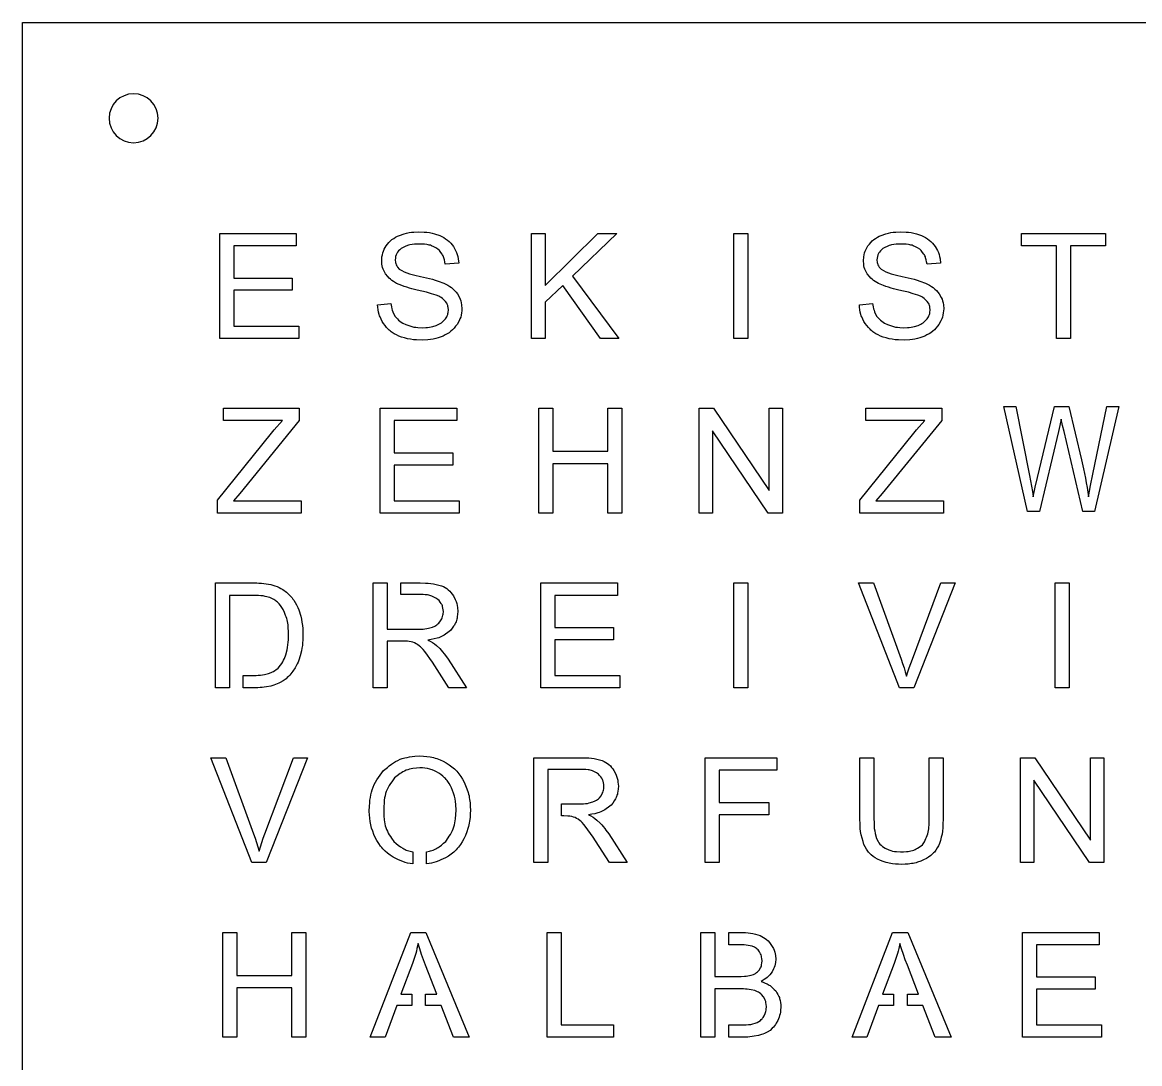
# Model space of a CAD drawing. Header units: millimetres. Extents: x 1 to 211, y -211 to -1.
# Drawn here: x 0.6 to 113.3, y -105.7 to -0.7 of the extents above; entities that cross this region are included whole.
import ezdxf

# ---------------------------------------------------------------- set-up
doc = ezdxf.new("R2010")
doc.units = ezdxf.units.MM
doc.layers.get('0').update_dxf_attribs({"linetype": 'CONTINUOUS'})

msp = doc.modelspace()

# ---------------------------------------------------------------- linework, layer by layer
for points in [[(0.56, -0.72), (210.55, -0.72), (210.55, -210.71), (0.56, -210.71)], [(28.44, -31.34), (28.44, -32.59), (20.47, -32.59), (20.47, -22.01), (28.19, -22.01), (28.19, -23.26), (21.88, -23.26), (21.88, -26.5), (27.79, -26.5), (27.79, -27.74), (21.88, -27.74), (21.88, -31.34)], [(38.53, -32.35), (38.3, -32.23), (38.08, -32.11), (37.86, -31.98), (37.76, -31.91), (37.66, -31.83), (37.57, -31.75), (37.48, -31.67), (37.31, -31.48), (37.15, -31.29), (36.99, -31.09), (36.87, -30.87), (36.75, -30.64), (36.64, -30.41), (36.6, -30.3), (36.56, -30.18), (36.5, -29.94), (36.46, -29.69), (36.42, -29.44), (36.4, -29.19), (37.74, -29.07), (37.79, -29.42), (37.83, -29.59), (37.88, -29.75), (37.94, -29.91), (38.01, -30.07), (38.18, -30.38), (38.4, -30.63), (38.52, -30.75), (38.65, -30.86), (38.79, -30.96), (38.94, -31.04), (39.25, -31.2), (39.65, -31.33), (39.85, -31.39), (40.05, -31.44), (40.26, -31.47), (40.47, -31.49), (40.89, -31.51), (41.26, -31.5), (41.44, -31.48), (41.62, -31.46), (41.79, -31.42), (41.97, -31.38), (42.32, -31.27), (42.58, -31.15), (42.71, -31.09), (42.83, -31.01), (42.94, -30.93), (43.04, -30.83), (43.24, -30.62), (43.37, -30.41), (43.42, -30.3), (43.47, -30.19), (43.5, -30.08), (43.52, -29.96), (43.54, -29.72), (43.52, -29.48), (43.5, -29.37), (43.47, -29.26), (43.43, -29.15), (43.38, -29.05), (43.25, -28.85), (43.04, -28.65), (42.93, -28.55), (42.81, -28.47), (42.69, -28.4), (42.56, -28.34), (42.29, -28.22), (41.82, -28.08), (41.34, -27.94), (40.87, -27.82), (40.39, -27.71), (39.86, -27.58), (39.6, -27.51), (39.34, -27.43), (39.08, -27.35), (38.83, -27.25), (38.32, -27.05), (37.99, -26.85), (37.84, -26.75), (37.69, -26.63), (37.55, -26.5), (37.42, -26.36), (37.18, -26.06), (37.02, -25.75), (36.96, -25.59), (36.9, -25.43), (36.86, -25.27), (36.84, -25.1), (36.81, -24.75), (36.84, -24.35), (36.88, -24.16), (36.92, -23.97), (36.99, -23.78), (37.07, -23.6), (37.27, -23.25), (37.4, -23.08), (37.54, -22.92), (37.69, -22.76), (37.85, -22.62), (38.03, -22.5), (38.21, -22.39), (38.41, -22.29), (38.61, -22.2), (39.08, -22.04), (39.32, -21.97), (39.57, -21.92), (39.81, -21.88), (40.06, -21.86), (40.57, -21.83), (41.1, -21.86), (41.37, -21.88), (41.63, -21.92), (41.89, -21.98), (42.15, -22.05), (42.66, -22.21), (42.87, -22.31), (43.07, -22.42), (43.26, -22.54), (43.44, -22.67), (43.61, -22.81), (43.77, -22.98), (43.91, -23.15), (44.06, -23.33), (44.27, -23.72), (44.36, -23.92), (44.44, -24.12), (44.49, -24.34), (44.53, -24.55), (44.58, -24.99), (43.23, -25.09), (43.19, -24.88), (43.15, -24.66), (43.09, -24.46), (43.05, -24.36), (43.01, -24.26), (42.96, -24.17), (42.91, -24.08), (42.78, -23.91), (42.64, -23.74), (42.49, -23.58), (42.27, -23.46), (42.06, -23.34), (41.83, -23.24), (41.72, -23.2), (41.6, -23.17), (41.49, -23.14), (41.37, -23.12), (41.12, -23.09), (40.88, -23.08), (40.63, -23.07), (40.38, -23.07), (40.13, -23.08), (39.89, -23.11), (39.65, -23.15), (39.53, -23.18), (39.42, -23.22), (39.19, -23.31), (38.97, -23.42), (38.76, -23.53), (38.63, -23.65), (38.52, -23.77), (38.41, -23.89), (38.37, -23.96), (38.33, -24.02), (38.29, -24.1), (38.27, -24.17), (38.22, -24.33), (38.19, -24.49), (38.17, -24.65), (38.2, -24.92), (38.23, -25.05), (38.27, -25.17), (38.33, -25.28), (38.41, -25.39), (38.59, -25.59), (38.84, -25.73), (39.09, -25.86), (39.35, -25.97), (39.61, -26.07), (39.88, -26.15), (40.16, -26.22), (40.72, -26.34), (41.32, -26.48), (41.62, -26.55), (41.92, -26.63), (42.21, -26.72), (42.5, -26.81), (43.08, -27.02), (43.48, -27.23), (43.67, -27.34), (43.85, -27.46), (44.01, -27.61), (44.17, -27.76), (44.32, -27.93), (44.46, -28.1), (44.65, -28.45), (44.73, -28.63), (44.8, -28.81), (44.84, -29.01), (44.87, -29.2), (44.9, -29.6), (44.89, -29.81), (44.86, -30.02), (44.83, -30.23), (44.78, -30.43), (44.71, -30.63), (44.62, -30.82), (44.42, -31.19), (44.27, -31.37), (44.12, -31.55), (43.97, -31.72), (43.8, -31.87), (43.62, -32.01), (43.42, -32.13), (43.22, -32.24), (43.01, -32.35), (42.51, -32.53), (42.26, -32.61), (42.01, -32.67), (41.75, -32.71), (41.48, -32.74), (40.95, -32.77), (40.33, -32.74), (40.02, -32.72), (39.72, -32.68), (39.42, -32.62), (39.12, -32.54), (38.82, -32.45)], [(53.32, -28.92), (53.32, -32.59), (51.91, -32.59), (51.91, -22.01), (53.32, -22.01), (53.32, -27.26), (58.63, -22.01), (60.54, -22.01), (56.06, -26.3), (60.74, -32.59), (58.88, -32.59), (55.07, -27.24)], [(73.76, -22.01), (73.76, -32.59), (72.35, -32.59), (72.35, -22.01)], [(87.13, -32.35), (86.9, -32.23), (86.68, -32.11), (86.47, -31.98), (86.36, -31.91), (86.27, -31.83), (86.17, -31.75), (86.08, -31.67), (85.91, -31.48), (85.75, -31.29), (85.59, -31.09), (85.47, -30.87), (85.35, -30.64), (85.25, -30.41), (85.2, -30.3), (85.16, -30.18), (85.1, -29.94), (85.06, -29.69), (85.03, -29.44), (85.01, -29.19), (86.34, -29.07), (86.4, -29.42), (86.43, -29.59), (86.48, -29.75), (86.54, -29.91), (86.61, -30.07), (86.78, -30.38), (87.01, -30.63), (87.13, -30.75), (87.26, -30.86), (87.4, -30.96), (87.55, -31.04), (87.85, -31.2), (88.25, -31.33), (88.45, -31.39), (88.66, -31.44), (88.86, -31.47), (89.07, -31.49), (89.49, -31.51), (89.86, -31.5), (90.04, -31.48), (90.22, -31.46), (90.4, -31.42), (90.57, -31.38), (90.92, -31.27), (91.19, -31.15), (91.31, -31.09), (91.43, -31.01), (91.54, -30.93), (91.65, -30.83), (91.84, -30.62), (91.97, -30.41), (92.02, -30.3), (92.07, -30.19), (92.1, -30.08), (92.12, -29.96), (92.15, -29.72), (92.12, -29.48), (92.11, -29.37), (92.08, -29.26), (92.03, -29.15), (91.98, -29.05), (91.85, -28.85), (91.64, -28.65), (91.53, -28.55), (91.42, -28.47), (91.29, -28.4), (91.16, -28.34), (90.89, -28.22), (90.42, -28.08), (89.95, -27.94), (89.47, -27.82), (88.99, -27.71), (88.46, -27.58), (88.2, -27.51), (87.94, -27.43), (87.68, -27.35), (87.43, -27.25), (86.93, -27.05), (86.6, -26.85), (86.44, -26.75), (86.29, -26.63), (86.15, -26.5), (86.03, -26.36), (85.79, -26.06), (85.63, -25.75), (85.56, -25.59), (85.5, -25.43), (85.47, -25.27), (85.44, -25.1), (85.41, -24.75), (85.45, -24.35), (85.48, -24.16), (85.53, -23.97), (85.6, -23.78), (85.68, -23.6), (85.87, -23.25), (86.01, -23.08), (86.15, -22.92), (86.3, -22.76), (86.46, -22.62), (86.63, -22.5), (86.82, -22.39), (87.01, -22.29), (87.21, -22.2), (87.69, -22.04), (87.93, -21.97), (88.17, -21.92), (88.42, -21.88), (88.67, -21.86), (89.17, -21.83), (89.71, -21.86), (89.97, -21.88), (90.24, -21.92), (90.5, -21.98), (90.76, -22.05), (91.27, -22.21), (91.47, -22.31), (91.67, -22.42), (91.87, -22.54), (92.05, -22.67), (92.22, -22.81), (92.37, -22.98), (92.52, -23.15), (92.66, -23.33), (92.87, -23.72), (92.97, -23.92), (93.04, -24.12), (93.1, -24.34), (93.14, -24.55), (93.19, -24.99), (91.83, -25.09), (91.79, -24.88), (91.75, -24.66), (91.69, -24.46), (91.66, -24.36), (91.62, -24.26), (91.57, -24.17), (91.51, -24.08), (91.38, -23.91), (91.24, -23.74), (91.09, -23.58), (90.88, -23.46), (90.66, -23.34), (90.44, -23.24), (90.32, -23.2), (90.21, -23.17), (90.09, -23.14), (89.97, -23.12), (89.73, -23.09), (89.48, -23.08), (89.23, -23.07), (88.98, -23.07), (88.73, -23.08), (88.49, -23.11), (88.25, -23.15), (88.14, -23.18), (88.02, -23.22), (87.8, -23.31), (87.58, -23.42), (87.36, -23.53), (87.24, -23.65), (87.12, -23.77), (87.02, -23.89), (86.97, -23.96), (86.93, -24.02), (86.9, -24.1), (86.87, -24.17), (86.83, -24.33), (86.8, -24.49), (86.78, -24.65), (86.81, -24.92), (86.83, -25.05), (86.88, -25.17), (86.94, -25.28), (87.01, -25.39), (87.19, -25.59), (87.44, -25.73), (87.69, -25.86), (87.95, -25.97), (88.22, -26.07), (88.49, -26.15), (88.76, -26.22), (89.32, -26.34), (89.92, -26.48), (90.22, -26.55), (90.52, -26.63), (90.82, -26.72), (91.11, -26.81), (91.69, -27.02), (92.08, -27.23), (92.27, -27.34), (92.45, -27.46), (92.62, -27.61), (92.77, -27.76), (92.92, -27.93), (93.06, -28.1), (93.26, -28.45), (93.34, -28.63), (93.4, -28.81), (93.45, -29.01), (93.48, -29.2), (93.51, -29.6), (93.49, -29.81), (93.47, -30.02), (93.43, -30.23), (93.38, -30.43), (93.31, -30.63), (93.22, -30.82), (93.02, -31.19), (92.88, -31.37), (92.73, -31.55), (92.57, -31.72), (92.4, -31.87), (92.22, -32.01), (92.03, -32.13), (91.82, -32.24), (91.62, -32.35), (91.12, -32.53), (90.87, -32.61), (90.61, -32.67), (90.35, -32.71), (90.09, -32.74), (89.56, -32.77), (88.94, -32.74), (88.63, -32.72), (88.32, -32.68), (88.02, -32.62), (87.72, -32.54), (87.42, -32.45)], [(106.29, -23.26), (106.29, -32.59), (104.88, -32.59), (104.88, -23.26), (101.36, -23.26), (101.36, -22.01), (109.83, -22.01), (109.83, -23.26)], [(28.68, -48.96), (28.68, -50.2), (20.23, -50.2), (20.23, -48.91), (25.7, -42.13), (25.97, -41.81), (26.24, -41.49), (26.52, -41.18), (26.81, -40.88), (20.85, -40.88), (20.85, -39.63), (28.5, -39.63), (28.5, -40.88), (22.5, -48.21), (21.86, -48.96)], [(44.64, -48.96), (44.64, -50.2), (36.67, -50.2), (36.67, -39.63), (44.39, -39.63), (44.39, -40.88), (38.08, -40.88), (38.08, -44.12), (43.99, -44.12), (43.99, -45.36), (38.08, -45.36), (38.08, -48.96)], [(54.08, -45.22), (54.08, -50.2), (52.67, -50.2), (52.67, -39.63), (54.08, -39.63), (54.08, -43.97), (59.63, -43.97), (59.63, -39.63), (61.05, -39.63), (61.05, -50.2), (59.63, -50.2), (59.63, -45.22)], [(70.2, -41.9), (70.2, -50.2), (68.85, -50.2), (68.85, -39.63), (70.3, -39.63), (75.91, -47.93), (75.91, -39.63), (77.26, -39.63), (77.26, -50.2), (75.81, -50.2)], [(93.48, -48.96), (93.48, -50.2), (85.04, -50.2), (85.04, -48.91), (90.51, -42.13), (90.77, -41.81), (91.05, -41.49), (91.33, -41.18), (91.62, -40.88), (85.65, -40.88), (85.65, -39.63), (93.31, -39.63), (93.31, -40.88), (87.31, -48.21), (86.66, -48.96)], [(105.1, -41.98), (103.19, -50.05), (101.97, -50.05), (99.57, -39.46), (100.8, -39.46), (102.17, -46.4), (102.28, -46.94), (102.38, -47.48), (102.47, -48.02), (102.55, -48.56), (102.75, -47.59), (102.96, -46.61), (104.68, -39.46), (106.12, -39.46), (107.41, -44.82), (107.63, -45.74), (107.73, -46.21), (107.82, -46.68), (107.9, -47.15), (107.98, -47.62), (108.11, -48.56), (108.33, -47.41), (108.56, -46.26), (109.98, -39.46), (111.18, -39.46), (108.71, -50.05), (107.55, -50.05), (105.65, -41.98), (105.5, -41.36), (105.37, -40.74), (105.24, -41.36)], [(21.45, -67.82), (20.04, -67.82), (20.04, -57.25), (23.72, -57.25), (24.2, -57.25), (24.43, -57.26), (24.67, -57.28), (24.91, -57.3), (25.15, -57.33), (25.62, -57.4), (26.04, -57.53), (26.25, -57.6), (26.45, -57.69), (26.64, -57.79), (26.83, -57.9), (27.19, -58.16), (27.39, -58.35), (27.58, -58.55), (27.77, -58.76), (27.86, -58.87), (27.94, -58.98), (28.08, -59.21), (28.22, -59.46), (28.34, -59.71), (28.45, -59.97), (28.64, -60.58), (28.71, -60.89), (28.77, -61.2), (28.82, -61.52), (28.84, -61.84), (28.87, -62.48), (28.85, -63.02), (28.83, -63.29), (28.81, -63.56), (28.76, -63.82), (28.71, -64.09), (28.59, -64.61), (28.45, -65.02), (28.37, -65.22), (28.28, -65.41), (28.19, -65.6), (28.08, -65.79), (27.86, -66.15), (27.64, -66.42), (27.53, -66.55), (27.41, -66.67), (27.29, -66.79), (27.16, -66.9), (26.88, -67.11), (26.58, -67.28), (26.43, -67.36), (26.27, -67.43), (26.11, -67.49), (25.94, -67.55), (25.61, -67.64), (25.18, -67.72), (24.97, -67.75), (24.76, -67.78), (24.54, -67.8), (24.33, -67.81), (23.89, -67.82), (22.84, -67.82), (22.84, -66.57), (23.73, -66.57), (24.15, -66.57), (24.36, -66.56), (24.57, -66.54), (24.78, -66.51), (24.98, -66.47), (25.39, -66.38), (25.65, -66.28), (25.78, -66.22), (25.9, -66.16), (26.02, -66.09), (26.13, -66.01), (26.35, -65.83), (26.6, -65.53), (26.72, -65.37), (26.82, -65.21), (26.91, -65.04), (26.99, -64.86), (27.13, -64.49), (27.26, -63.99), (27.31, -63.74), (27.35, -63.49), (27.38, -63.23), (27.4, -62.97), (27.41, -62.46), (27.4, -62.12), (27.39, -61.79), (27.36, -61.47), (27.34, -61.3), (27.31, -61.14), (27.27, -60.98), (27.23, -60.83), (27.18, -60.67), (27.12, -60.52), (27, -60.21), (26.86, -59.91), (26.73, -59.72), (26.6, -59.53), (26.45, -59.36), (26.29, -59.2), (26.21, -59.13), (26.12, -59.06), (25.93, -58.93), (25.73, -58.82), (25.52, -58.71), (25.07, -58.61), (24.85, -58.56), (24.62, -58.53), (24.39, -58.51), (24.16, -58.5), (23.7, -58.5), (21.45, -58.5)], [(38.75, -57.25), (40.68, -57.25), (41.24, -57.26), (41.51, -57.27), (41.78, -57.3), (42.05, -57.34), (42.32, -57.4), (42.86, -57.54), (43.04, -57.62), (43.21, -57.72), (43.38, -57.82), (43.53, -57.94), (43.68, -58.07), (43.8, -58.22), (43.93, -58.38), (44.04, -58.54), (44.23, -58.92), (44.31, -59.11), (44.38, -59.31), (44.42, -59.51), (44.45, -59.71), (44.49, -60.13), (44.47, -60.4), (44.43, -60.66), (44.41, -60.79), (44.39, -60.91), (44.35, -61.04), (44.31, -61.16), (44.26, -61.27), (44.2, -61.39), (44.14, -61.5), (44.07, -61.61), (43.92, -61.82), (43.75, -62.03), (43.5, -62.23), (43.25, -62.41), (43.12, -62.5), (42.98, -62.58), (42.85, -62.65), (42.7, -62.71), (42.56, -62.77), (42.41, -62.82), (42.11, -62.89), (41.8, -62.96), (41.48, -63.01), (41.71, -63.12), (41.92, -63.25), (42.13, -63.39), (42.33, -63.54), (42.66, -63.86), (42.81, -64.03), (42.96, -64.2), (43.11, -64.38), (43.24, -64.57), (43.51, -64.94), (45.36, -67.82), (43.59, -67.82), (42.17, -65.62), (41.93, -65.25), (41.68, -64.88), (41.42, -64.52), (41.15, -64.17), (40.99, -63.97), (40.82, -63.78), (40.73, -63.7), (40.63, -63.61), (40.43, -63.46), (40.28, -63.37), (40.12, -63.29), (39.96, -63.23), (39.79, -63.18), (39.59, -63.15), (39.4, -63.13), (39, -63.13), (37.36, -63.13), (37.36, -67.82), (35.95, -67.82), (35.95, -57.25), (37.36, -57.25), (37.36, -61.92), (40.4, -61.92), (40.79, -61.91), (40.98, -61.9), (41.17, -61.88), (41.36, -61.85), (41.54, -61.81), (41.92, -61.72), (42.16, -61.61), (42.28, -61.54), (42.39, -61.47), (42.48, -61.38), (42.58, -61.29), (42.75, -61.08), (42.87, -60.86), (42.92, -60.75), (42.96, -60.63), (42.99, -60.51), (43.01, -60.39), (43.03, -60.13), (43.01, -59.96), (42.99, -59.78), (42.95, -59.62), (42.93, -59.54), (42.9, -59.46), (42.86, -59.38), (42.82, -59.31), (42.72, -59.17), (42.6, -59.03), (42.48, -58.9), (42.28, -58.78), (42.08, -58.67), (41.87, -58.58), (41.77, -58.54), (41.66, -58.51), (41.55, -58.48), (41.44, -58.46), (41.21, -58.44), (40.98, -58.42), (40.74, -58.42), (38.75, -58.42)], [(60.84, -66.57), (60.84, -67.82), (52.87, -67.82), (52.87, -57.25), (60.59, -57.25), (60.59, -58.5), (54.28, -58.5), (54.28, -61.74), (60.19, -61.74), (60.19, -62.98), (54.28, -62.98), (54.28, -66.57)], [(73.76, -57.25), (73.76, -67.82), (72.35, -67.82), (72.35, -57.25)], [(94.67, -57.25), (90.49, -67.82), (89.04, -67.82), (84.9, -57.25), (86.43, -57.25), (89.21, -64.93), (89.36, -65.36), (89.51, -65.79), (89.64, -66.22), (89.77, -66.66), (89.9, -66.22), (90.04, -65.79), (90.19, -65.36), (90.35, -64.93), (93.23, -57.25)], [(106.17, -57.25), (106.17, -67.82), (104.75, -67.82), (104.75, -57.25)], [(29.34, -74.87), (25.16, -85.44), (23.71, -85.44), (19.57, -74.87), (21.1, -74.87), (23.87, -82.55), (24.03, -82.98), (24.17, -83.41), (24.31, -83.84), (24.44, -84.28), (24.57, -83.84), (24.71, -83.41), (24.85, -82.98), (25.01, -82.55), (27.9, -74.87)], [(41.34, -85.57), (41.34, -84.35), (41.62, -84.3), (41.75, -84.26), (41.88, -84.23), (42.01, -84.18), (42.14, -84.13), (42.26, -84.07), (42.38, -84), (42.5, -83.93), (42.61, -83.85), (42.84, -83.68), (43.06, -83.5), (43.27, -83.31), (43.52, -82.96), (43.63, -82.78), (43.74, -82.6), (43.85, -82.41), (43.94, -82.22), (44.02, -82.03), (44.09, -81.84), (44.15, -81.64), (44.19, -81.43), (44.22, -81.23), (44.25, -81.02), (44.28, -80.59), (44.31, -80.16), (44.28, -79.58), (44.25, -79.29), (44.21, -79.01), (44.14, -78.73), (44.06, -78.45), (43.97, -78.18), (43.86, -77.91), (43.74, -77.69), (43.62, -77.47), (43.48, -77.26), (43.41, -77.16), (43.33, -77.07), (43.25, -76.97), (43.16, -76.89), (42.98, -76.72), (42.78, -76.57), (42.58, -76.41), (42.35, -76.3), (42.13, -76.19), (41.9, -76.09), (41.78, -76.05), (41.66, -76.01), (41.42, -75.96), (41.17, -75.92), (40.92, -75.9), (40.67, -75.88), (40.31, -75.92), (39.95, -75.96), (39.78, -76), (39.61, -76.03), (39.44, -76.08), (39.28, -76.14), (39.12, -76.21), (38.96, -76.29), (38.81, -76.38), (38.66, -76.47), (38.37, -76.68), (38.09, -76.9), (37.82, -77.29), (37.69, -77.48), (37.57, -77.67), (37.46, -77.87), (37.36, -78.07), (37.27, -78.28), (37.2, -78.49), (37.15, -78.71), (37.1, -78.93), (37.07, -79.15), (37.05, -79.38), (37.02, -79.84), (37.01, -80.31), (37.03, -80.73), (37.07, -81.13), (37.09, -81.34), (37.13, -81.53), (37.17, -81.73), (37.23, -81.92), (37.3, -82.11), (37.38, -82.29), (37.47, -82.47), (37.58, -82.64), (37.69, -82.81), (37.8, -82.98), (38.04, -83.32), (38.26, -83.51), (38.47, -83.69), (38.7, -83.85), (38.93, -84), (39.05, -84.07), (39.17, -84.13), (39.29, -84.18), (39.42, -84.22), (39.55, -84.26), (39.68, -84.29), (39.95, -84.35), (39.95, -85.57), (39.69, -85.53), (39.43, -85.49), (39.18, -85.42), (38.93, -85.34), (38.68, -85.24), (38.44, -85.14), (37.96, -84.9), (37.68, -84.7), (37.41, -84.5), (37.15, -84.28), (37.03, -84.16), (36.91, -84.04), (36.81, -83.92), (36.7, -83.79), (36.51, -83.51), (36.33, -83.22), (36.16, -82.93), (36.03, -82.61), (35.9, -82.29), (35.79, -81.97), (35.74, -81.81), (35.7, -81.64), (35.67, -81.48), (35.64, -81.31), (35.6, -80.97), (35.57, -80.63), (35.55, -80.29), (35.58, -79.72), (35.6, -79.44), (35.63, -79.16), (35.67, -78.89), (35.72, -78.61), (35.78, -78.35), (35.86, -78.09), (35.95, -77.83), (36.06, -77.58), (36.19, -77.34), (36.33, -77.1), (36.49, -76.86), (36.65, -76.63), (36.98, -76.17), (37.38, -75.84), (37.58, -75.68), (37.79, -75.53), (38, -75.38), (38.21, -75.25), (38.43, -75.14), (38.66, -75.03), (38.89, -74.95), (39.13, -74.88), (39.38, -74.83), (39.63, -74.79), (39.89, -74.75), (40.14, -74.72), (40.66, -74.68), (41.02, -74.7), (41.36, -74.73), (41.71, -74.78), (41.88, -74.81), (42.05, -74.85), (42.21, -74.9), (42.38, -74.95), (42.7, -75.08), (43.02, -75.23), (43.33, -75.38), (43.61, -75.58), (43.88, -75.78), (44.02, -75.88), (44.14, -75.99), (44.27, -76.1), (44.38, -76.22), (44.49, -76.35), (44.6, -76.48), (44.79, -76.75), (44.97, -77.04), (45.14, -77.33), (45.28, -77.67), (45.41, -78.01), (45.53, -78.36), (45.58, -78.54), (45.62, -78.71), (45.65, -78.89), (45.68, -79.07), (45.72, -79.43), (45.75, -79.8), (45.76, -80.17), (45.75, -80.54), (45.72, -80.91), (45.68, -81.28), (45.65, -81.47), (45.61, -81.65), (45.57, -81.82), (45.51, -82), (45.39, -82.35), (45.25, -82.7), (45.11, -83.04), (44.93, -83.34), (44.75, -83.62), (44.65, -83.76), (44.55, -83.89), (44.44, -84.02), (44.33, -84.15), (44.21, -84.26), (44.08, -84.38), (43.95, -84.48), (43.82, -84.58), (43.54, -84.78), (43.25, -84.97), (42.79, -85.18), (42.56, -85.27), (42.32, -85.36), (42.08, -85.43), (41.84, -85.49), (41.59, -85.54)], [(53.56, -76.04), (53.56, -85.44), (52.15, -85.44), (52.15, -74.87), (56.88, -74.87), (57.44, -74.88), (57.71, -74.89), (57.98, -74.92), (58.25, -74.96), (58.52, -75.01), (59.06, -75.15), (59.24, -75.24), (59.41, -75.34), (59.58, -75.44), (59.74, -75.56), (59.88, -75.69), (60.01, -75.84), (60.13, -76), (60.24, -76.16), (60.43, -76.54), (60.51, -76.73), (60.58, -76.92), (60.62, -77.13), (60.65, -77.33), (60.69, -77.75), (60.67, -78.02), (60.64, -78.28), (60.61, -78.4), (60.59, -78.53), (60.55, -78.65), (60.51, -78.77), (60.46, -78.89), (60.4, -79), (60.34, -79.12), (60.27, -79.22), (60.12, -79.44), (59.95, -79.65), (59.7, -79.84), (59.45, -80.03), (59.32, -80.11), (59.18, -80.19), (59.05, -80.27), (58.91, -80.33), (58.76, -80.38), (58.61, -80.43), (58.31, -80.51), (58, -80.57), (57.68, -80.63), (57.91, -80.74), (58.13, -80.86), (58.33, -81), (58.53, -81.16), (58.86, -81.48), (59.01, -81.65), (59.16, -81.82), (59.31, -82), (59.44, -82.19), (59.71, -82.56), (61.56, -85.44), (59.78, -85.44), (58.37, -83.24), (58.13, -82.87), (57.88, -82.5), (57.62, -82.14), (57.35, -81.78), (57.19, -81.59), (57.02, -81.4), (56.93, -81.31), (56.83, -81.23), (56.63, -81.08), (56.48, -80.99), (56.32, -80.91), (56.16, -80.85), (55.99, -80.8), (55.79, -80.77), (55.6, -80.75), (55.2, -80.74), (54.95, -80.74), (54.95, -79.53), (56.6, -79.53), (56.99, -79.53), (57.18, -79.52), (57.37, -79.5), (57.56, -79.47), (57.74, -79.43), (58.12, -79.33), (58.36, -79.22), (58.48, -79.16), (58.58, -79.09), (58.68, -79), (58.78, -78.91), (58.95, -78.7), (59.07, -78.48), (59.12, -78.36), (59.16, -78.25), (59.19, -78.13), (59.21, -78), (59.23, -77.75), (59.21, -77.58), (59.19, -77.4), (59.15, -77.23), (59.13, -77.15), (59.09, -77.07), (59.06, -77), (59.01, -76.93), (58.91, -76.79), (58.8, -76.65), (58.68, -76.52), (58.48, -76.4), (58.28, -76.29), (58.07, -76.19), (57.97, -76.16), (57.86, -76.12), (57.75, -76.1), (57.64, -76.08), (57.41, -76.05), (57.18, -76.04), (56.94, -76.04)], [(70.87, -80.64), (70.87, -85.44), (69.45, -85.44), (69.45, -74.87), (76.66, -74.87), (76.66, -76.12), (70.87, -76.12), (70.87, -79.39), (75.88, -79.39), (75.88, -80.64)], [(91.38, -83.66), (91.56, -83.35), (91.72, -83.03), (91.79, -82.87), (91.85, -82.71), (91.91, -82.55), (91.95, -82.38), (91.98, -82.21), (92, -82.03), (92.02, -81.86), (92.03, -81.68), (92.04, -81.33), (92.04, -80.97), (92.04, -74.87), (93.46, -74.87), (93.46, -80.98), (93.44, -81.62), (93.42, -81.94), (93.39, -82.26), (93.34, -82.57), (93.27, -82.89), (93.18, -83.2), (93.09, -83.51), (92.98, -83.74), (92.85, -83.96), (92.72, -84.18), (92.65, -84.28), (92.57, -84.38), (92.48, -84.47), (92.39, -84.56), (92.2, -84.72), (91.99, -84.88), (91.78, -85.03), (91.48, -85.17), (91.19, -85.3), (90.88, -85.41), (90.73, -85.46), (90.57, -85.5), (90.42, -85.53), (90.26, -85.55), (89.94, -85.59), (89.61, -85.61), (89.28, -85.62), (88.96, -85.61), (88.65, -85.59), (88.33, -85.56), (88.18, -85.54), (88.02, -85.51), (87.87, -85.48), (87.72, -85.44), (87.42, -85.34), (87.12, -85.23), (86.83, -85.11), (86.61, -84.97), (86.4, -84.82), (86.2, -84.66), (86.1, -84.57), (86.01, -84.49), (85.93, -84.39), (85.85, -84.29), (85.71, -84.08), (85.59, -83.85), (85.46, -83.63), (85.37, -83.3), (85.27, -82.98), (85.19, -82.65), (85.13, -82.32), (85.09, -81.99), (85.07, -81.65), (85.06, -80.98), (85.06, -74.87), (86.47, -74.87), (86.47, -80.97), (86.48, -81.48), (86.49, -81.74), (86.51, -82), (86.55, -82.25), (86.6, -82.5), (86.73, -83), (86.89, -83.3), (86.98, -83.45), (87.08, -83.58), (87.2, -83.7), (87.33, -83.81), (87.62, -84), (87.99, -84.16), (88.17, -84.23), (88.36, -84.28), (88.56, -84.31), (88.76, -84.34), (89.16, -84.36), (89.46, -84.35), (89.77, -84.33), (89.92, -84.32), (90.06, -84.29), (90.21, -84.27), (90.35, -84.23), (90.49, -84.18), (90.62, -84.13), (90.75, -84.06), (90.88, -83.99), (91.13, -83.83)], [(102.61, -77.13), (102.61, -85.44), (101.25, -85.44), (101.25, -74.87), (102.7, -74.87), (108.31, -83.17), (108.31, -74.87), (109.67, -74.87), (109.67, -85.44), (108.22, -85.44)], [(22.21, -98.07), (22.21, -103.06), (20.79, -103.06), (20.79, -92.49), (22.21, -92.49), (22.21, -96.83), (27.76, -96.83), (27.76, -92.49), (29.17, -92.49), (29.17, -103.06), (27.76, -103.06), (27.76, -98.07)], [(39.85, -99.85), (38.33, -99.85), (37.16, -103.06), (35.66, -103.06), (39.76, -92.49), (41.28, -92.49), (45.65, -103.06), (44.04, -103.06), (42.8, -99.85), (41.24, -99.85), (41.24, -98.72), (42.36, -98.72), (41.24, -95.79), (41.04, -95.25), (40.84, -94.7), (40.66, -94.15), (40.49, -93.6), (40.37, -94.11), (40.31, -94.36), (40.24, -94.62), (40.08, -95.12), (39.91, -95.62), (38.74, -98.72), (39.85, -98.72)], [(60.19, -101.81), (60.19, -103.06), (53.52, -103.06), (53.52, -92.49), (54.93, -92.49), (54.93, -101.81)], [(71.83, -92.49), (73.03, -92.49), (73.53, -92.5), (73.78, -92.52), (74.03, -92.55), (74.27, -92.59), (74.52, -92.66), (75, -92.81), (75.34, -92.99), (75.5, -93.1), (75.65, -93.21), (75.79, -93.34), (75.92, -93.49), (76.15, -93.79), (76.33, -94.12), (76.4, -94.29), (76.46, -94.46), (76.51, -94.64), (76.54, -94.82), (76.57, -95.19), (76.54, -95.53), (76.52, -95.69), (76.48, -95.85), (76.42, -96.01), (76.35, -96.16), (76.2, -96.47), (75.97, -96.76), (75.84, -96.9), (75.71, -97.03), (75.56, -97.14), (75.41, -97.24), (75.08, -97.43), (75.29, -97.51), (75.5, -97.59), (75.71, -97.68), (75.9, -97.79), (75.99, -97.85), (76.08, -97.92), (76.25, -98.07), (76.41, -98.23), (76.57, -98.39), (76.68, -98.58), (76.79, -98.76), (76.89, -98.95), (76.93, -99.05), (76.96, -99.15), (77.02, -99.35), (77.05, -99.56), (77.07, -99.78), (77.09, -99.99), (77.06, -100.35), (77.04, -100.53), (77.01, -100.7), (76.96, -100.87), (76.91, -101.04), (76.77, -101.37), (76.61, -101.65), (76.53, -101.78), (76.44, -101.91), (76.33, -102.03), (76.22, -102.14), (75.99, -102.36), (75.71, -102.53), (75.57, -102.61), (75.43, -102.67), (75.28, -102.73), (75.13, -102.79), (74.82, -102.88), (74.39, -102.96), (74.18, -102.99), (73.96, -103.02), (73.75, -103.04), (73.53, -103.05), (73.09, -103.06), (71.82, -103.06), (71.82, -101.81), (73.09, -101.81), (73.34, -101.81), (73.58, -101.8), (73.82, -101.78), (74.06, -101.76), (74.27, -101.71), (74.48, -101.65), (74.58, -101.61), (74.68, -101.57), (74.87, -101.47), (75.03, -101.35), (75.11, -101.28), (75.18, -101.21), (75.24, -101.14), (75.3, -101.05), (75.41, -100.88), (75.5, -100.67), (75.54, -100.56), (75.57, -100.45), (75.59, -100.34), (75.61, -100.22), (75.62, -99.99), (75.6, -99.72), (75.58, -99.59), (75.55, -99.45), (75.51, -99.33), (75.45, -99.21), (75.32, -98.97), (75.14, -98.76), (75.05, -98.67), (74.94, -98.59), (74.83, -98.52), (74.72, -98.46), (74.47, -98.35), (74.08, -98.27), (73.89, -98.23), (73.69, -98.21), (73.5, -98.19), (73.3, -98.18), (72.9, -98.18), (70.43, -98.18), (70.43, -103.06), (69.02, -103.06), (69.02, -92.49), (70.43, -92.49), (70.43, -96.93), (72.74, -96.93), (73.08, -96.93), (73.42, -96.91), (73.59, -96.89), (73.76, -96.87), (74.09, -96.8), (74.33, -96.72), (74.44, -96.67), (74.54, -96.61), (74.64, -96.54), (74.73, -96.46), (74.9, -96.28), (75.03, -96.06), (75.08, -95.95), (75.12, -95.84), (75.14, -95.72), (75.16, -95.6), (75.18, -95.36), (75.16, -95.11), (75.14, -94.99), (75.12, -94.87), (75.08, -94.76), (75.03, -94.65), (74.92, -94.43), (74.78, -94.25), (74.7, -94.16), (74.61, -94.09), (74.52, -94.03), (74.41, -93.97), (74.2, -93.88), (73.79, -93.81), (73.59, -93.78), (73.39, -93.75), (73.19, -93.74), (72.98, -93.74), (72.57, -93.73), (71.82, -93.73)], [(88.46, -99.85), (86.93, -99.85), (85.76, -103.06), (84.26, -103.06), (88.36, -92.49), (89.88, -92.49), (94.26, -103.06), (92.65, -103.06), (91.4, -99.85), (89.85, -99.85), (89.85, -98.72), (90.96, -98.72), (89.85, -95.79), (89.64, -95.25), (89.45, -94.7), (89.26, -94.15), (89.09, -93.6), (88.97, -94.11), (88.91, -94.36), (88.84, -94.62), (88.69, -95.12), (88.52, -95.62), (87.34, -98.72), (88.46, -98.72)], [(109.44, -101.81), (109.44, -103.06), (101.47, -103.06), (101.47, -92.49), (109.2, -92.49), (109.2, -93.73), (102.89, -93.73), (102.89, -96.97), (108.8, -96.97), (108.8, -98.21), (102.89, -98.21), (102.89, -101.81)]]:
    msp.add_lwpolyline(points, close=True)
at = {"extrusion": (0, 0, -1)}
msp.add_circle((-11.78, -10.39), 2.47, dxfattribs=at)

doc.saveas('drawing.dxf')
